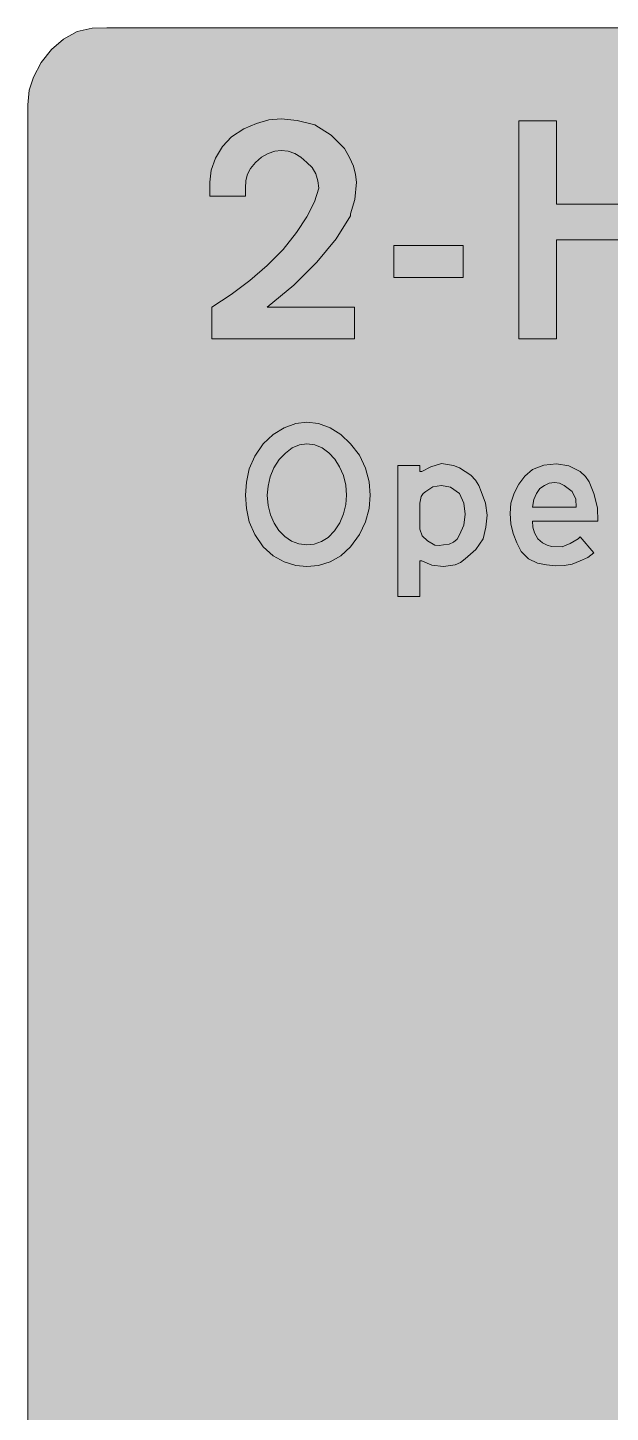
# Model space of a CAD drawing. Header units: metres. Extents: x 10 to 559, y 12 to 260.
# Drawn here: x 10.1 to 63, y 134.3 to 260.1 of the extents above; entities that cross this region are included whole.
import ezdxf

# ---------------------------------------------------------------- set-up
doc = ezdxf.new("R2010")
doc.units = ezdxf.units.M
for name, color, linetype, true_color in [('FILL_BLUE_0000FF', 7, 'Continuous', 0x0000ff), ('FILL_WHITE_FFFFFF', 7, 'Continuous', 0xffffff), ('STROKE_WHITE_FFFFFF', 7, 'Continuous', 0xffffff)]:
    doc.layers.add(name, color=color, linetype=linetype, true_color=true_color)

msp = doc.modelspace()

# ---------------------------------------------------------------- hatches: boundary and pattern name
at = {"layer": 'FILL_BLUE_0000FF', "true_color": 0x0000ff}
h = msp.add_hatch(color=7, dxfattribs=at)
h.dxf.hatch_style = 1
h.paths.add_polyline_path([(553.58, 259.97), (554.9, 259.58), (556.14, 258.96), (557.28, 258.12), (558.12, 256.98), (558.74, 255.73), (559.13, 254.42), (559.26, 253.08), (559.26, 19.26), (559.22, 17.91), (558.9, 16.56), (558.23, 15.32), (557.28, 14.22), (556.14, 13.27), (554.9, 12.6), (553.58, 12.19), (552.24, 12.06), (17.28, 12.06), (15.94, 12.19), (14.63, 12.6), (13.38, 13.27), (12.24, 14.22), (11.3, 15.36), (10.62, 16.6), (10.22, 17.92), (10.08, 19.26), (10.08, 253.08), (10.22, 254.41), (10.62, 255.6), (11.3, 256.93), (12.24, 258.12), (13.34, 259.06), (14.58, 259.74), (15.93, 260.05), (17.28, 260.1), (552.24, 260.1), (553.58, 259.97)])
at = {"layer": 'FILL_WHITE_FFFFFF', "true_color": 0xffffff}
h = msp.add_hatch(color=7, dxfattribs=at)
h.dxf.hatch_style = 1
h.paths.add_polyline_path([(26.64, 244.8), (26.64, 246.06), (26.77, 247.16), (27.16, 248.26), (27.78, 249.3), (28.62, 250.2), (29.73, 250.91), (30.87, 251.41), (32.01, 251.72), (33.12, 251.82), (34.58, 251.68), (36.18, 251.28), (37.67, 250.33), (38.88, 249.12), (39.35, 248.31), (39.69, 247.52), (39.89, 246.77), (39.96, 246.06), (39.83, 244.48), (39.42, 243.18), (39.42, 243), (38.11, 240.92), (36.38, 238.79), (34.28, 236.7), (31.86, 234.72), (39.78, 234.72), (39.78, 231.84), (26.82, 231.84), (26.82, 234.72), (28.57, 235.86), (30.26, 237.13), (31.86, 238.49), (33.3, 239.94), (34.52, 241.5), (35.46, 242.93), (36.14, 244.27), (36.54, 245.52), (36.47, 246.19), (36.27, 246.82), (35.93, 247.39), (35.46, 247.86), (34.92, 248.33), (34.36, 248.67), (33.76, 248.87), (33.12, 248.94), (32.55, 248.87), (31.95, 248.67), (31.35, 248.33), (30.78, 247.86), (30.35, 247.32), (30.06, 246.78), (29.9, 246.22), (29.88, 245.52), (29.88, 244.8), (26.64, 244.8)])
h = msp.add_hatch(color=7, dxfattribs=at)
h.dxf.hatch_style = 1
h.paths.add_polyline_path([(67.14, 240.84), (58.14, 240.84), (58.14, 231.84), (54.72, 231.84), (54.72, 251.64), (58.14, 251.64), (58.14, 244.08), (67.14, 244.08), (67.14, 251.64), (70.56, 251.64), (70.56, 231.84), (67.14, 231.84), (67.14, 240.84)])
h = msp.add_hatch(color=7, dxfattribs=at)
h.dxf.hatch_style = 1
h.paths.add_polyline_path([(49.68, 240.3), (49.68, 237.42), (43.38, 237.42), (43.38, 240.3), (49.68, 240.3)])
h = msp.add_hatch(color=7, dxfattribs=at)
h.dxf.hatch_style = 1
h.paths.add_polyline_path([(37.58, 223.76), (38.55, 223.14), (39.42, 222.3), (40.23, 221.26), (40.79, 220.09), (41.12, 218.86), (41.22, 217.62), (41.12, 216.41), (40.79, 215.21), (40.23, 214.05), (39.42, 212.94), (38.55, 212.13), (37.58, 211.57), (36.53, 211.24), (35.46, 211.14), (34.46, 211.24), (33.41, 211.57), (32.4, 212.13), (31.5, 212.94), (30.72, 214.05), (30.22, 215.21), (29.96, 216.41), (29.88, 217.62), (29.96, 218.83), (30.22, 220.03), (30.72, 221.19), (31.5, 222.3), (32.4, 223.14), (33.41, 223.76), (34.46, 224.15), (35.46, 224.28), (36.53, 224.15), (37.58, 223.76)])
h.paths.add_polyline_path([(34.13, 221.92), (33.51, 221.46), (32.94, 220.86), (32.47, 220.13), (32.13, 219.31), (31.93, 218.46), (31.86, 217.62), (31.93, 216.7), (32.14, 215.85), (32.48, 215.09), (32.92, 214.42), (33.45, 213.88), (34.06, 213.47), (34.74, 213.21), (35.46, 213.12), (36.13, 213.19), (36.79, 213.41), (37.41, 213.8), (37.98, 214.38), (38.45, 215.11), (38.79, 215.93), (38.99, 216.78), (39.06, 217.62), (38.99, 218.54), (38.78, 219.41), (38.44, 220.21), (38, 220.9), (37.47, 221.48), (36.86, 221.92), (36.18, 222.2), (35.46, 222.3), (34.79, 222.2), (34.13, 221.92)], flags=16)
h = msp.add_hatch(color=7, dxfattribs=at)
h.dxf.hatch_style = 1
h.paths.add_polyline_path([(48.78, 220.34), (49.32, 220.12), (49.86, 219.78), (50.36, 219.45), (50.78, 219.01), (51.1, 218.51), (51.3, 217.98), (51.71, 216.9), (51.84, 215.82), (51.73, 214.74), (51.48, 213.66), (50.81, 212.69), (49.86, 211.86), (49.42, 211.52), (48.94, 211.3), (47.88, 211.14), (46.82, 211.27), (45.9, 211.68), (45.72, 211.68), (45.72, 211.57), (45.72, 211.5), (45.72, 208.44), (43.74, 208.44), (43.74, 220.32), (45.72, 220.32), (45.72, 219.78), (45.9, 219.78), (46.73, 220.21), (47.7, 220.5), (48.78, 220.34)])
h.paths.add_polyline_path([(45.86, 217.51), (45.72, 216.9), (45.72, 214.56), (45.95, 213.95), (46.44, 213.48), (47.09, 213.1), (47.48, 213.05), (47.88, 213.12), (48.38, 213.18), (48.8, 213.37), (49.12, 213.65), (49.32, 214.02), (49.73, 214.91), (49.86, 215.91), (49.73, 216.91), (49.32, 217.8), (48.51, 218.36), (47.7, 218.52), (46.91, 218.38), (46.26, 217.98), (46.02, 217.79), (45.86, 217.51)], flags=16)
h = msp.add_hatch(color=7, dxfattribs=at)
h.dxf.hatch_style = 1
h.paths.add_polyline_path([(55.62, 211.86), (54.95, 212.51), (54.54, 213.3), (54.2, 214.14), (54, 215.03), (53.93, 215.96), (54, 216.9), (54.31, 217.81), (54.72, 218.63), (55.27, 219.36), (55.98, 219.96), (57.01, 220.36), (58.14, 220.48), (59.27, 220.29), (60.3, 219.78), (60.78, 219.34), (61.13, 218.86), (61.56, 217.8), (61.88, 216.47), (61.92, 215.28), (55.98, 215.28), (56, 214.74), (56.16, 214.2), (56.45, 213.68), (56.88, 213.3), (57.29, 213.09), (57.71, 212.98), (58.68, 212.94), (59.4, 213.23), (60.12, 213.66), (60.3, 213.84), (61.56, 212.4), (61, 211.97), (60.3, 211.68), (59.59, 211.37), (58.84, 211.23), (58.05, 211.22), (57.24, 211.32), (56.43, 211.45), (55.62, 211.86)])
h.paths.add_polyline_path([(59.9, 217.26), (59.58, 217.98), (58.86, 218.52), (58.43, 218.72), (57.96, 218.79), (57.49, 218.72), (57.06, 218.52), (56.63, 218.23), (56.34, 217.8), (56.09, 217.24), (55.98, 216.54), (59.94, 216.54), (59.9, 217.26)], flags=16)

# ---------------------------------------------------------------- linework, layer by layer
at = {"layer": 'FILL_BLUE_0000FF', "lineweight": 0, "true_color": 0x0000ff}
msp.add_lwpolyline([(552.24, 12.06), (17.28, 12.06), (15.94, 12.19), (14.63, 12.6), (13.38, 13.27), (12.24, 14.22), (11.3, 15.36), (10.62, 16.6), (10.22, 17.92), (10.08, 19.26), (10.08, 253.08), (10.22, 254.41), (10.62, 255.6), (11.3, 256.93), (12.24, 258.12), (13.34, 259.06), (14.58, 259.74), (15.93, 260.05), (17.28, 260.1), (552.24, 260.1)], dxfattribs=at)
at = {"layer": 'FILL_WHITE_FFFFFF', "lineweight": 0, "true_color": 0xffffff}
for points in [[(26.64, 244.8), (26.64, 246.06), (26.77, 247.16), (27.16, 248.26), (27.78, 249.3), (28.62, 250.2), (29.73, 250.91), (30.87, 251.41), (32.01, 251.72), (33.12, 251.82), (34.58, 251.68), (36.18, 251.28), (37.67, 250.33), (38.88, 249.12), (39.35, 248.31), (39.69, 247.52), (39.89, 246.77), (39.96, 246.06), (39.83, 244.48), (39.42, 243.18), (39.42, 243), (38.11, 240.92), (36.38, 238.79), (34.28, 236.7), (31.86, 234.72), (39.78, 234.72), (39.78, 231.84), (26.82, 231.84), (26.82, 234.72), (28.57, 235.86), (30.26, 237.13), (31.86, 238.49), (33.3, 239.94), (34.52, 241.5), (35.46, 242.93), (36.14, 244.27), (36.54, 245.52), (36.47, 246.19), (36.27, 246.82), (35.93, 247.39), (35.46, 247.86), (34.92, 248.33), (34.36, 248.67), (33.76, 248.87), (33.12, 248.94), (32.55, 248.87), (31.95, 248.67), (31.35, 248.33), (30.78, 247.86), (30.35, 247.32), (30.06, 246.78), (29.9, 246.22), (29.88, 245.52), (29.88, 244.8)], [(67.14, 240.84), (58.14, 240.84), (58.14, 231.84), (54.72, 231.84), (54.72, 251.64), (58.14, 251.64), (58.14, 244.08), (67.14, 244.08), (67.14, 251.64), (70.56, 251.64), (70.56, 231.84), (67.14, 231.84)], [(49.68, 240.3), (49.68, 237.42), (43.38, 237.42), (43.38, 240.3)], [(37.58, 223.76), (38.55, 223.14), (39.42, 222.3), (40.23, 221.26), (40.79, 220.09), (41.12, 218.86), (41.22, 217.62), (41.12, 216.41), (40.79, 215.21), (40.23, 214.05), (39.42, 212.94), (38.55, 212.13), (37.58, 211.57), (36.53, 211.24), (35.46, 211.14), (34.46, 211.24), (33.41, 211.57), (32.4, 212.13), (31.5, 212.94), (30.72, 214.05), (30.22, 215.21), (29.96, 216.41), (29.88, 217.62), (29.96, 218.83), (30.22, 220.03), (30.72, 221.19), (31.5, 222.3), (32.4, 223.14), (33.41, 223.76), (34.46, 224.15), (35.46, 224.28), (36.53, 224.15)], [(34.13, 221.92), (33.51, 221.46), (32.94, 220.86), (32.47, 220.13), (32.13, 219.31), (31.93, 218.46), (31.86, 217.62), (31.93, 216.7), (32.14, 215.85), (32.48, 215.09), (32.92, 214.42), (33.45, 213.88), (34.06, 213.47), (34.74, 213.21), (35.46, 213.12), (36.13, 213.19), (36.79, 213.41), (37.41, 213.8), (37.98, 214.38), (38.45, 215.11), (38.79, 215.93), (38.99, 216.78), (39.06, 217.62), (38.99, 218.54), (38.78, 219.41), (38.44, 220.21), (38, 220.9), (37.47, 221.48), (36.86, 221.92), (36.18, 222.2), (35.46, 222.3), (34.79, 222.2)], [(48.78, 220.34), (49.32, 220.12), (49.86, 219.78), (50.36, 219.45), (50.78, 219.01), (51.1, 218.51), (51.3, 217.98), (51.71, 216.9), (51.84, 215.82), (51.73, 214.74), (51.48, 213.66), (50.81, 212.69), (49.86, 211.86), (49.42, 211.52), (48.94, 211.3), (47.88, 211.14), (46.82, 211.27), (45.9, 211.68), (45.72, 211.68), (45.72, 211.57), (45.72, 211.5), (45.72, 208.44), (43.74, 208.44), (43.74, 220.32), (45.72, 220.32), (45.72, 219.78), (45.9, 219.78), (46.73, 220.21), (47.7, 220.5)], [(55.62, 211.86), (54.95, 212.51), (54.54, 213.3), (54.2, 214.14), (54, 215.03), (53.93, 215.96), (54, 216.9), (54.31, 217.81), (54.72, 218.63), (55.27, 219.36), (55.98, 219.96), (57.01, 220.36), (58.14, 220.48), (59.27, 220.29), (60.3, 219.78), (60.78, 219.34), (61.13, 218.86), (61.56, 217.8), (61.88, 216.47), (61.92, 215.28), (55.98, 215.28), (56, 214.74), (56.16, 214.2), (56.45, 213.68), (56.88, 213.3), (57.29, 213.09), (57.71, 212.98), (58.68, 212.94), (59.4, 213.23), (60.12, 213.66), (60.3, 213.84), (61.56, 212.4), (61, 211.97), (60.3, 211.68), (59.59, 211.37), (58.84, 211.23), (58.05, 211.22), (57.24, 211.32), (56.43, 211.45)], [(45.86, 217.51), (45.72, 216.9), (45.72, 214.56), (45.95, 213.95), (46.44, 213.48), (47.09, 213.1), (47.48, 213.05), (47.88, 213.12), (48.38, 213.18), (48.8, 213.37), (49.12, 213.65), (49.32, 214.02), (49.73, 214.91), (49.86, 215.91), (49.73, 216.91), (49.32, 217.8), (48.51, 218.36), (47.7, 218.52), (46.91, 218.38), (46.26, 217.98), (46.02, 217.79)], [(59.9, 217.26), (59.58, 217.98), (58.86, 218.52), (58.43, 218.72), (57.96, 218.79), (57.49, 218.72), (57.06, 218.52), (56.63, 218.23), (56.34, 217.8), (56.09, 217.24), (55.98, 216.54), (59.94, 216.54)]]:
    msp.add_lwpolyline(points, close=True, dxfattribs=at)
at = {"layer": 'STROKE_WHITE_FFFFFF', "lineweight": 0, "true_color": 0xffffff}
msp.add_lwpolyline([(45.72, 220.32), (45.72, 219.96)], dxfattribs=at)

doc.saveas('drawing.dxf')
